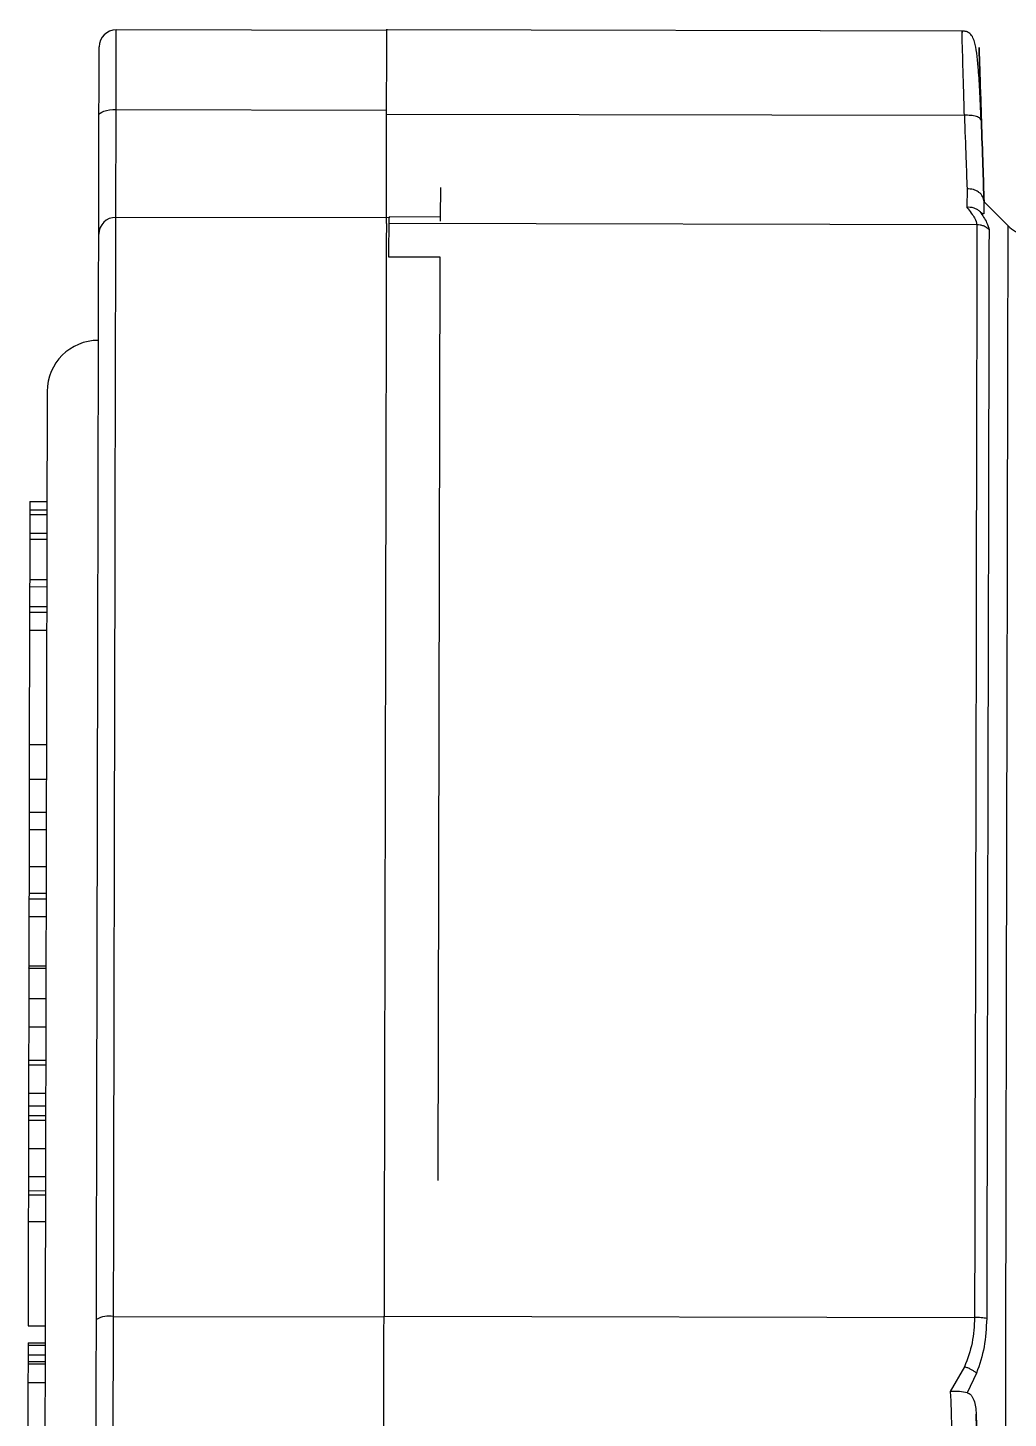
# Model space of a CAD drawing. Header units: millimetres. Extents: x 2223 to 4172, y 741 to 2119.
# Drawn here: x 2633.2 to 2690.6, y 1862 to 1943.4 of the extents above; entities that cross this region are included whole.
import ezdxf

# ---------------------------------------------------------------- set-up
doc = ezdxf.new("R2010")
doc.units = ezdxf.units.MM

msp = doc.modelspace()

# ---------------------------------------------------------------- linework, layer by layer
at = {"color": 7, "linetype": 'Continuous', "lineweight": 25}
for p, q in [((2638.401, 1938.641), (2638.411, 1943.31)), ((2654.254, 1943.276), (2638.411, 1943.31)), ((2688.091, 1943.239), (2654.254, 1943.311)), ((2638.387, 1932.319), (2638.401, 1938.641)), ((2638.401, 1938.641), (2654.244, 1938.607)), ((2654.243, 1938.376), (2688.077, 1938.304)), ((2657.391, 1934.065), (2657.387, 1932.335)), ((2688.234, 1933.994), (2688.231, 1932.906)), ((2690.643, 1931.819), (2689.232, 1933.236)), ((2689.232, 1933.229), (2689.232, 1933.236)), ((2654.387, 1932.285), (2638.387, 1932.319)), ((2654.382, 1929.985), (2654.387, 1932.285)), ((2657.387, 1932.335), (2654.387, 1932.341)), ((2654.387, 1932.341), (2654.387, 1932.285)), ((2688.815, 1931.89), (2654.387, 1931.964)), ((2657.387, 1932.335), (2657.387, 1932.106)), ((2657.382, 1929.978), (2654.382, 1929.985)), ((2657.267, 1875.877), (2657.382, 1929.978)), ((2633.352, 1915.676), (2633.351, 1915.175)), ((2633.352, 1915.676), (2634.352, 1915.674)), ((2633.35, 1914.905), (2633.348, 1913.811)), ((2633.351, 1915.175), (2633.35, 1914.905)), ((2633.35, 1914.905), (2634.35, 1914.903)), ((2633.351, 1915.175), (2634.351, 1915.173)), ((2633.348, 1913.811), (2633.347, 1913.462)), ((2633.348, 1913.811), (2634.348, 1913.809)), ((2633.347, 1913.462), (2633.342, 1911.102)), ((2633.347, 1913.462), (2634.347, 1913.46)), ((2633.341, 1910.68), (2633.339, 1909.519)), ((2633.342, 1911.102), (2633.341, 1910.68)), ((2633.341, 1910.68), (2634.341, 1910.678)), ((2633.342, 1911.102), (2634.342, 1911.099)), ((2633.338, 1909.185), (2633.336, 1908.137)), ((2633.339, 1909.519), (2633.338, 1909.185)), ((2633.338, 1909.185), (2634.338, 1909.183)), ((2633.339, 1909.519), (2634.339, 1909.517)), ((2633.336, 1908.137), (2633.321, 1901.431)), ((2633.336, 1908.137), (2634.336, 1908.135)), ((2633.321, 1901.431), (2633.317, 1899.392)), ((2633.321, 1901.431), (2634.321, 1901.429)), ((2633.317, 1899.392), (2633.313, 1897.47)), ((2633.317, 1899.392), (2634.317, 1899.39)), ((2633.313, 1897.47), (2633.311, 1896.425)), ((2633.313, 1897.47), (2634.313, 1897.468)), ((2633.311, 1896.425), (2633.306, 1894.288)), ((2634.311, 1896.423), (2633.311, 1896.425)), ((2633.306, 1894.288), (2633.303, 1892.724)), ((2633.306, 1894.288), (2634.306, 1894.286)), ((2633.303, 1892.825), (2633.302, 1892.315)), ((2633.303, 1892.724), (2633.302, 1892.386)), ((2633.303, 1892.724), (2633.302, 1892.386)), ((2633.303, 1892.724), (2634.303, 1892.722)), ((2633.302, 1892.386), (2633.3, 1891.359)), ((2633.302, 1892.386), (2634.302, 1892.384)), ((2633.3, 1891.359), (2634.3, 1891.357)), ((2633.293, 1888.327), (2633.289, 1886.54)), ((2633.293, 1888.327), (2634.293, 1888.325)), ((2633.294, 1888.464), (2634.294, 1888.462)), ((2633.289, 1886.54), (2633.286, 1884.886)), ((2633.289, 1886.54), (2634.289, 1886.538)), ((2633.286, 1884.886), (2633.282, 1882.934)), ((2633.286, 1884.886), (2634.286, 1884.884)), ((2633.282, 1882.934), (2633.281, 1882.662)), ((2633.282, 1882.934), (2634.282, 1882.932)), ((2633.281, 1882.662), (2633.278, 1881.003)), ((2633.281, 1882.662), (2634.281, 1882.66)), ((2633.278, 1881.003), (2633.276, 1880.263)), ((2633.278, 1881.003), (2634.278, 1881.001)), ((2633.275, 1879.69), (2633.274, 1879.418)), ((2633.276, 1880.263), (2633.275, 1879.69)), ((2633.275, 1879.69), (2634.275, 1879.688)), ((2633.276, 1880.263), (2634.276, 1880.261)), ((2633.274, 1879.418), (2633.271, 1877.759)), ((2633.274, 1879.418), (2634.274, 1879.416)), ((2633.271, 1877.759), (2633.267, 1876.115)), ((2633.271, 1877.759), (2634.271, 1877.757)), ((2633.267, 1876.115), (2633.265, 1875.288)), ((2633.267, 1876.115), (2634.267, 1876.113)), ((2633.265, 1875.039), (2633.262, 1873.475)), ((2633.265, 1875.288), (2634.265, 1875.286)), ((2633.265, 1875.288), (2633.265, 1875.039)), ((2633.265, 1875.039), (2634.265, 1875.037)), ((2633.261, 1873.463), (2633.248, 1867.375)), ((2633.262, 1873.475), (2634.262, 1873.472)), ((2633.248, 1867.375), (2634.248, 1867.373)), ((2638.233, 1860.35), (2638.25, 1867.922)), ((2638.25, 1867.922), (2654.092, 1867.888)), ((2654.092, 1867.928), (2688.678, 1867.855)), ((2633.246, 1866.231), (2633.245, 1865.673)), ((2633.246, 1866.375), (2634.246, 1866.373)), ((2633.246, 1866.231), (2634.246, 1866.229)), ((2633.244, 1865.138), (2633.241, 1864.04)), ((2633.245, 1865.673), (2633.244, 1865.281)), ((2633.244, 1865.281), (2634.244, 1865.279)), ((2633.244, 1865.281), (2633.244, 1865.138)), ((2633.244, 1865.138), (2634.244, 1865.136)), ((2633.245, 1865.673), (2634.245, 1865.671)), ((2688.086, 1864.965), (2687.256, 1863.511)), ((2688.145, 1864.947), (2688.086, 1864.965)), ((2688.793, 1864.593), (2688.248, 1863.444)), ((2633.241, 1864.04), (2633.233, 1860.3)), ((2633.241, 1864.04), (2634.241, 1864.038)), ((2688.768, 1862.181), (2689.061, 1853.236))]:
    msp.add_line(p, q, dxfattribs=at)
at = {"color": 7, "linetype": 'Continuous', "lineweight": 25, "flags": 128}
for points in [[(2637.4, 1938.292), (2637.419, 1938.36), (2637.476, 1938.426), (2637.569, 1938.487), (2637.694, 1938.54), (2637.845, 1938.583), (2638.018, 1938.615), (2638.206, 1938.635), (2638.401, 1938.641)], [(2638.25, 1867.922), (2638.261, 1873.181), (2638.272, 1878.352), (2638.283, 1883.411), (2638.293, 1888.335), (2638.303, 1893.101), (2638.313, 1897.689), (2638.323, 1902.078), (2638.332, 1906.247), (2638.34, 1910.178), (2638.348, 1913.853), (2638.355, 1917.256), (2638.362, 1920.37), (2638.368, 1923.183), (2638.373, 1925.68), (2638.378, 1927.852), (2638.382, 1929.687), (2638.385, 1931.179), (2638.387, 1932.319)], [(2688.815, 1931.89), (2688.813, 1930.738), (2688.809, 1929.24), (2688.805, 1927.402), (2688.801, 1925.233), (2688.796, 1922.742), (2688.79, 1919.941), (2688.783, 1916.841), (2688.776, 1913.458), (2688.768, 1909.806), (2688.76, 1905.9), (2688.751, 1901.76), (2688.741, 1897.403), (2688.732, 1892.848), (2688.721, 1888.117), (2688.711, 1883.23), (2688.7, 1878.209), (2688.689, 1873.076), (2688.678, 1867.855)], [(2690.485, 1857.912), (2690.497, 1863.204), (2690.508, 1868.45), (2690.519, 1873.626), (2690.53, 1878.709), (2690.54, 1883.676), (2690.551, 1888.503), (2690.561, 1893.169), (2690.57, 1897.652), (2690.579, 1901.933), (2690.588, 1905.99), (2690.596, 1909.806), (2690.604, 1913.364), (2690.611, 1916.646), (2690.617, 1919.638), (2690.623, 1922.327), (2690.628, 1924.7), (2690.633, 1926.745), (2690.636, 1928.455), (2690.639, 1929.82), (2690.641, 1930.836), (2690.643, 1931.496), (2690.643, 1931.798), (2690.643, 1931.819)], [(2689.522, 1931.601), (2689.519, 1930.453), (2689.516, 1928.96), (2689.512, 1927.129), (2689.507, 1924.968), (2689.502, 1922.486), (2689.496, 1919.695), (2689.49, 1916.607), (2689.482, 1913.236), (2689.475, 1909.597), (2689.466, 1905.706), (2689.457, 1901.581), (2689.448, 1897.24), (2689.438, 1892.702), (2689.428, 1887.988), (2689.418, 1883.119), (2689.407, 1878.116), (2689.396, 1873.002), (2689.385, 1867.8)]]:
    msp.add_lwpolyline(points, dxfattribs=at)
at = {"color": 7, "linetype": 'Continuous', "lineweight": 25}
for centre, radius, start, end in [((2638.409, 1942.31), 1, 89.87751, 179.87751), ((2638.377, 1931.327), 0.992, 89.41535, 179.40777), ((2692.061, 1933.23), 2, 224.87751, 255.57646), ((2637.365, 1922.112), 3, 89.87751, 179.87751), ((2638.004, 1866.391), 1.551, 80.89854, 119.14308)]:
    msp.add_arc(centre, radius, start, end, dxfattribs=at)
for points, knots in [([(2654.243, 1938.376), (2654.245, 1939.069), (2654.248, 1940.455), (2654.251, 1942.062), (2654.253, 1943.023), (2654.254, 1943.427), (2654.254, 1943.311), (2654.254, 1943.311)], [0, 0, 0, 0, 0.249999, 0.499998, 0.749997, 0.999996, 1, 1, 1, 1]), ([(2689.057, 1938.056), (2689.031, 1938.654), (2688.982, 1939.781), (2688.879, 1941.403), (2688.732, 1942.554), (2688.495, 1943.064), (2688.205, 1943.208), (2688.047, 1943.234), (2687.965, 1943.239), (2687.926, 1943.239), (2687.907, 1943.239)], [0, 0, 0, 0, 0.219365, 0.412937, 0.719402, 0.914593, 0.969102, 0.986635, 0.993634, 1, 1, 1, 1]), ([(2688.077, 1938.304), (2688.064, 1938.801), (2688.037, 1939.763), (2687.994, 1941.306), (2687.956, 1942.612), (2687.937, 1943.302), (2687.94, 1943.178), (2687.941, 1943.153)], [0, 0, 0, 0, 0.177765, 0.34408, 0.641108, 0.925204, 1, 1, 1, 1]), ([(2637.4, 1938.292), (2637.401, 1938.846), (2637.404, 1939.981), (2637.406, 1941.281), (2637.408, 1942.152), (2637.409, 1942.259), (2637.409, 1942.312)], [0, 0, 0, 0, 0.244178, 0.5, 0.755822, 1, 1, 1, 1]), ([(2689.076, 1937.994), (2689.056, 1938.597), (2689.017, 1939.801), (2688.972, 1941.179), (2688.943, 1942.071), (2688.933, 1942.373), (2688.943, 1942.067), (2688.972, 1941.174), (2689.017, 1939.798), (2689.056, 1938.596), (2689.076, 1937.995)], [0, 0, 0, 0, 0.125138, 0.250256, 0.375373, 0.50043, 0.625397, 0.750284, 0.875124, 1, 1, 1, 1]), ([(2637.385, 1931.337), (2637.386, 1931.571), (2637.387, 1932.046), (2637.39, 1933.63), (2637.395, 1935.722), (2637.398, 1937.445), (2637.4, 1938.292)], [0, 0, 0, 0, 0.245796, 0.5, 0.754204, 1, 1, 1, 1]), ([(2688.077, 1938.304), (2688.109, 1937.432), (2688.168, 1935.792), (2688.213, 1934.568), (2688.234, 1933.994)], [0, 0, 0, 0, 0.531637, 1, 1, 1, 1]), ([(2689.076, 1937.994), (2689.062, 1938.037), (2689.039, 1938.102), (2688.914, 1938.177), (2688.785, 1938.227), (2688.626, 1938.266), (2688.394, 1938.301), (2688.202, 1938.303), (2688.077, 1938.304)], [0, 0, 0, 0, 0.239618, 0.368465, 0.500002, 0.631538, 0.760384, 1, 1, 1, 1]), ([(2689.076, 1937.995), (2689.106, 1937.085), (2689.165, 1935.275), (2689.21, 1933.909), (2689.232, 1933.229)], [0, 0, 0, 0, 0.5023751, 1, 1, 1, 1]), ([(2689.232, 1933.229), (2689.21, 1933.907), (2689.165, 1935.273), (2689.106, 1937.083), (2689.076, 1937.994)], [0, 0, 0, 0, 0.496466, 1, 1, 1, 1]), ([(2689.232, 1933.229), (2689.227, 1933.283), (2689.217, 1933.388), (2689.133, 1933.59), (2689.02, 1933.713), (2688.927, 1933.784), (2688.927, 1933.784), (2688.924, 1933.787), (2688.912, 1933.796), (2688.818, 1933.863), (2688.6, 1933.976), (2688.361, 1933.988), (2688.234, 1933.994)], [0, 0, 0, 0, 0.13275, 0.258828, 0.507271, 0.507353, 0.507953, 0.509582, 0.515681, 0.539247, 0.754927, 1, 1, 1, 1]), ([(2688.978, 1932.667), (2688.93, 1932.706), (2688.831, 1932.786), (2688.639, 1932.868), (2688.435, 1932.911), (2688.294, 1932.908), (2688.231, 1932.906)], [0, 0, 0, 0, 0.239149, 0.497163, 0.778524, 1, 1, 1, 1]), ([(2688.231, 1932.906), (2688.402, 1932.681), (2688.735, 1932.24), (2688.789, 1932.005), (2688.815, 1931.89)], [0, 0, 0, 0, 0.51151, 1, 1, 1, 1]), ([(2688.978, 1932.667), (2689.135, 1932.435), (2689.447, 1931.973), (2689.497, 1931.725), (2689.522, 1931.601)], [0, 0, 0, 0, 0.500652, 1, 1, 1, 1]), ([(2689.231, 1932.564), (2689.224, 1932.541), (2689.215, 1932.509), (2689.129, 1932.547), (2689.056, 1932.598), (2689.002, 1932.645), (2688.978, 1932.667)], [0, 0, 0, 0, 0.546902, 0.785535, 0.902249, 1, 1, 1, 1]), ([(2689.231, 1932.564), (2689.231, 1932.566), (2689.231, 1932.582), (2689.231, 1932.687), (2689.231, 1932.895), (2689.232, 1933.114), (2689.232, 1933.229)], [0, 0, 0, 0, 0.008069, 0.080583, 0.514577, 1, 1, 1, 1]), ([(2637.249, 1867.746), (2637.255, 1870.241), (2637.265, 1875.279), (2637.281, 1882.656), (2637.297, 1889.898), (2637.312, 1896.877), (2637.326, 1903.48), (2637.339, 1909.573), (2637.35, 1915.066), (2637.361, 1919.878), (2637.369, 1923.94), (2637.376, 1927.21), (2637.382, 1929.748), (2637.384, 1930.811), (2637.385, 1931.337)], [0, 0, 0, 0, 0.079959, 0.161371, 0.244142, 0.328893, 0.414217, 0.5, 0.585778, 0.671102, 0.755858, 0.838624, 0.920039, 1, 1, 1, 1]), ([(2634.366, 1922.118), (2634.365, 1922.063), (2634.365, 1921.954), (2634.363, 1921.044), (2634.36, 1919.558), (2634.355, 1917.384), (2634.349, 1914.553), (2634.342, 1911.039), (2634.333, 1906.885), (2634.323, 1902.142), (2634.312, 1896.88), (2634.299, 1891.188), (2634.287, 1885.166), (2634.273, 1878.943), (2634.26, 1872.577), (2634.246, 1866.224), (2634.232, 1859.886), (2634.224, 1855.707), (2634.219, 1853.618)], [0, 0, 0, 0, 0.058246, 0.1164969, 0.1782401, 0.2399881, 0.303803, 0.3686255, 0.4341376, 0.5, 0.5658624, 0.6313745, 0.696197, 0.7600119, 0.821755, 0.8835031, 0.9417503, 1, 1, 1, 1]), ([(2633.3, 1891.359), (2633.299, 1891.029), (2633.298, 1890.392), (2633.296, 1889.615), (2633.295, 1889.004), (2633.294, 1888.682), (2633.294, 1888.513), (2633.294, 1888.464)], [0, 0, 0, 0, 0.328754, 0.633799, 0.764636, 0.93153, 1, 1, 1, 1]), ([(2633.294, 1888.464), (2633.293, 1888.401), (2633.293, 1888.316), (2633.293, 1888.338), (2633.293, 1888.344)], [0, 0, 0, 0, 0.737807, 1, 1, 1, 1]), ([(2637.231, 1859.416), (2637.232, 1859.807), (2637.234, 1860.602), (2637.238, 1862.592), (2637.243, 1865.006), (2637.247, 1866.843), (2637.249, 1867.746)], [0, 0, 0, 0, 0.245796, 0.5, 0.754204, 1, 1, 1, 1]), ([(2688.678, 1867.855), (2688.651, 1867.353), (2688.594, 1866.325), (2688.258, 1865.425), (2688.086, 1864.965)], [0, 0, 0, 0, 0.48849, 1, 1, 1, 1]), ([(2689.385, 1867.8), (2689.357, 1867.233), (2689.3, 1866.098), (2688.962, 1865.095), (2688.793, 1864.593)], [0, 0, 0, 0, 0.499286, 1, 1, 1, 1]), ([(2633.246, 1866.375), (2633.246, 1866.372), (2633.246, 1866.367), (2633.246, 1866.17), (2633.246, 1866.125)], [0, 0, 0, 0, 0.770116, 1, 1, 1, 1]), ([(2688.793, 1864.593), (2688.75, 1864.627), (2688.663, 1864.697), (2688.503, 1864.794), (2688.329, 1864.88), (2688.206, 1864.925), (2688.145, 1864.947)], [0, 0, 0, 0, 0.2473909, 0.4997222, 0.7521965, 1, 1, 1, 1]), ([(2688.248, 1863.444), (2688.104, 1863.472), (2687.814, 1863.527), (2687.443, 1863.516), (2687.256, 1863.511)], [0, 0, 0, 0, 0.494817, 1, 1, 1, 1]), ([(2687.256, 1863.511), (2687.283, 1862.796), (2687.335, 1861.413), (2687.364, 1860.654), (2687.378, 1860.287)], [0, 0, 0, 0, 0.516726, 1, 1, 1, 1]), ([(2688.248, 1863.444), (2688.288, 1863.432), (2688.369, 1863.407), (2688.477, 1863.306), (2688.567, 1863.17), (2688.663, 1862.945), (2688.741, 1862.609), (2688.759, 1862.329), (2688.768, 1862.181)], [0, 0, 0, 0, 0.111673, 0.222473, 0.333752, 0.456252, 0.712674, 1, 1, 1, 1]), ([(2688.875, 1858.927), (2688.862, 1859.312), (2688.836, 1860.093), (2688.791, 1861.478), (2688.768, 1862.181)], [0, 0, 0, 0, 0.492155, 1, 1, 1, 1])]:
    msp.add_open_spline(points, degree=3, knots=knots, dxfattribs=at)
for points in [[(2654.229, 1931.964), (2654.23, 1932.186), (2654.231, 1932.63), (2654.234, 1934.09), (2654.238, 1936.002), (2654.241, 1937.585), (2654.243, 1938.376)], [(2654.229, 1931.964), (2654.228, 1931.4), (2654.226, 1930.27), (2654.22, 1927.591), (2654.213, 1924.222), (2654.204, 1920.126), (2654.194, 1915.362), (2654.182, 1909.974), (2654.17, 1904.017), (2654.156, 1897.551), (2654.141, 1890.64), (2654.125, 1883.352), (2654.109, 1875.773), (2654.098, 1870.543), (2654.092, 1867.928)], [(2689.522, 1931.601), (2689.473, 1931.644), (2689.375, 1931.73), (2689.2, 1931.82), (2689.011, 1931.879), (2688.881, 1931.887), (2688.815, 1931.89)], [(2654.076, 1860.359), (2654.077, 1860.716), (2654.079, 1861.429), (2654.082, 1863.229), (2654.087, 1865.411), (2654.091, 1867.089), (2654.092, 1867.928)], [(2689.385, 1867.8), (2689.336, 1867.808), (2689.238, 1867.824), (2689.063, 1867.841), (2688.875, 1867.852), (2688.744, 1867.854), (2688.678, 1867.855)]]:
    msp.add_open_spline(points, degree=3, dxfattribs=at)

doc.saveas('drawing.dxf')
